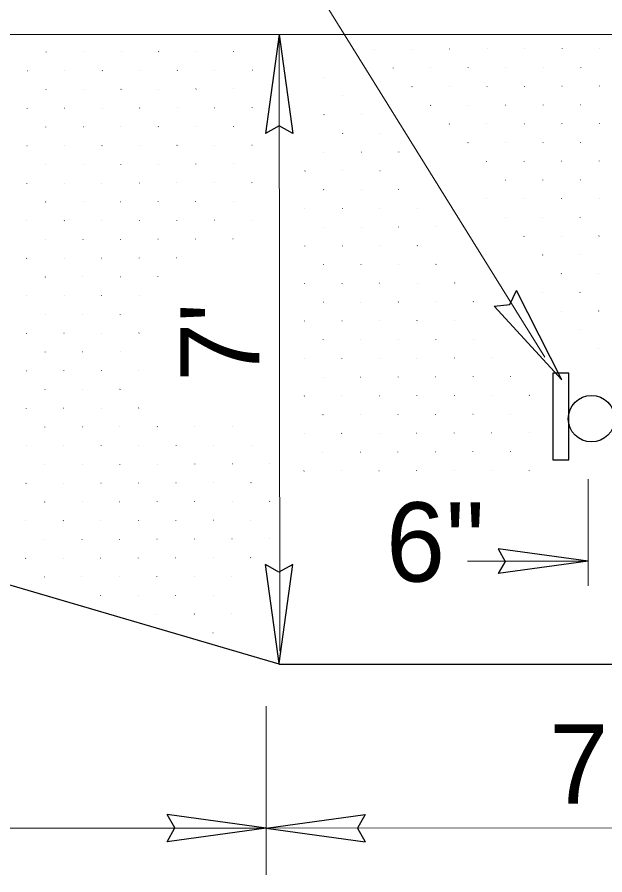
# Model space of a CAD drawing. Extents: x 569 to 948, y 15 to 283.
# Drawn here: x 656.07 to 666.09, y 215.28 to 229.9 of the extents above; entities that cross this region are included whole.
import ezdxf

# ---------------------------------------------------------------- set-up
doc = ezdxf.new("R2010")
doc.units = 0
doc.header["$LTSCALE"] = 0.54
doc.layers.add('1', color=7, linetype='Continuous', lineweight=13)
doc.layers.add('2', color=7, linetype='Continuous', lineweight=13)
doc.layers.add('60', color=7, linetype='Continuous')

msp = doc.modelspace()

# ---------------------------------------------------------------- linework, layer by layer
at = {"layer": '1', "lineweight": 25}
for q in [(664.271, 220.8333), (664.271, 220.4117)]:
    msp.add_line((665.8054, 220.6225), q, dxfattribs=at)
at = {"layer": '1'}
for points in [[(656.5664, 229.3023), (656.5643, 229.3003), (656.5664, 229.3023)], [(657.2056, 229.3045), (657.2035, 229.3023), (657.2056, 229.3045)], [(657.8448, 229.3065), (657.8427, 229.3045), (657.8448, 229.3065)], [(658.484, 229.3086), (658.4818, 229.3065), (658.484, 229.3086)], [(659.1231, 229.3107), (659.1211, 229.3086), (659.1231, 229.3107)], [(659.7623, 229.3128), (659.7603, 229.3107), (659.7623, 229.3128)], [(662.1646, 229.3496), (662.1624, 229.3476), (662.1646, 229.3496)], [(662.8037, 229.3517), (662.8017, 229.3496), (662.8037, 229.3517)], [(663.4428, 229.3538), (663.4408, 229.3517), (663.4428, 229.3538)], [(664.082, 229.3558), (664.08, 229.3538), (664.082, 229.3558)], [(664.7213, 229.3579), (664.7191, 229.3558), (664.7213, 229.3579)], [(665.3604, 229.36), (665.3583, 229.3579), (665.3604, 229.36)], [(665.9996, 229.3621), (665.9975, 229.36), (665.9996, 229.3621)], [(656.2458, 228.9818), (656.2437, 228.9797), (656.2458, 228.9818)], [(656.885, 228.9838), (656.8829, 228.9818), (656.885, 228.9838)], [(657.5241, 228.9859), (657.5221, 228.9838), (657.5241, 228.9859)], [(658.1633, 228.988), (658.1613, 228.9859), (658.1633, 228.988)], [(658.8025, 228.99), (658.8004, 228.988), (658.8025, 228.99)], [(659.4417, 228.9922), (659.4396, 228.99), (659.4417, 228.9922)], [(660.0808, 228.9943), (660.0788, 228.9922), (660.0808, 228.9943)], [(662.4831, 229.0311), (662.481, 229.029), (662.4831, 229.0311)], [(663.1223, 229.0331), (663.1203, 229.0311), (663.1223, 229.0331)], [(663.7614, 229.0353), (663.7593, 229.0331), (663.7614, 229.0353)], [(664.4006, 229.0373), (664.3985, 229.0353), (664.4006, 229.0373)], [(665.0398, 229.0393), (665.0377, 229.0373), (665.0398, 229.0393)], [(665.679, 229.0414), (665.6769, 229.0393), (665.679, 229.0414)], [(661.3043, 228.8736), (661.3023, 228.8716), (661.3043, 228.8736)], [(656.5643, 228.6632), (656.5623, 228.6612), (656.5643, 228.6632)], [(657.2035, 228.6653), (657.2015, 228.6632), (657.2035, 228.6653)], [(657.8427, 228.6674), (657.8407, 228.6653), (657.8427, 228.6674)], [(658.4818, 228.6694), (658.4798, 228.6674), (658.4818, 228.6694)], [(659.1211, 228.6715), (659.1189, 228.6694), (659.1211, 228.6715)], [(659.7603, 228.6736), (659.7582, 228.6715), (659.7603, 228.6736)], [(662.8017, 228.7125), (662.7995, 228.7104), (662.8017, 228.7125)], [(663.4408, 228.7146), (663.4388, 228.7125), (663.4408, 228.7146)], [(664.08, 228.7167), (664.0779, 228.7146), (664.08, 228.7167)], [(664.7191, 228.7188), (664.7171, 228.7167), (664.7191, 228.7188)], [(665.3583, 228.7208), (665.3563, 228.7188), (665.3583, 228.7208)], [(665.9975, 228.7229), (665.9954, 228.7208), (665.9975, 228.7229)], [(661.6228, 228.5551), (661.6208, 228.553), (661.6228, 228.5551)], [(658.8004, 228.3509), (658.7983, 228.3488), (658.8004, 228.3509)], [(659.4396, 228.3529), (659.4375, 228.3509), (659.4396, 228.3529)], [(660.0788, 228.3551), (660.0768, 228.3529), (660.0788, 228.3551)], [(663.1203, 228.3939), (663.1181, 228.3919), (663.1203, 228.3939)], [(663.7593, 228.396), (663.7573, 228.3939), (663.7593, 228.396)], [(664.3985, 228.3981), (664.3965, 228.396), (664.3985, 228.3981)], [(665.0377, 228.4002), (665.0357, 228.3981), (665.0377, 228.4002)], [(665.6769, 228.4023), (665.6748, 228.4002), (665.6769, 228.4023)], [(656.2437, 228.3426), (656.2417, 228.3406), (656.2437, 228.3426)], [(656.8829, 228.3447), (656.8808, 228.3426), (656.8829, 228.3447)], [(657.5221, 228.3468), (657.52, 228.3447), (657.5221, 228.3468)], [(658.1613, 228.3488), (658.1592, 228.3468), (658.1613, 228.3488)], [(661.3023, 228.2344), (661.3001, 228.2323), (661.3023, 228.2344)], [(661.9413, 228.2365), (661.9393, 228.2344), (661.9413, 228.2365)], [(663.4388, 228.0754), (663.4367, 228.0733), (663.4388, 228.0754)], [(664.0779, 228.0775), (664.0758, 228.0754), (664.0779, 228.0775)], [(664.7171, 228.0796), (664.715, 228.0775), (664.7171, 228.0796)], [(665.3563, 228.0816), (665.3542, 228.0796), (665.3563, 228.0816)], [(665.9954, 228.0837), (665.9933, 228.0816), (665.9954, 228.0837)], [(656.5623, 228.0241), (656.5602, 228.022), (656.5623, 228.0241)], [(657.2015, 228.0261), (657.1993, 228.0241), (657.2015, 228.0261)], [(657.8407, 228.0282), (657.8386, 228.0261), (657.8407, 228.0282)], [(658.4798, 228.0303), (658.4778, 228.0282), (658.4798, 228.0303)], [(659.1189, 228.0323), (659.1169, 228.0303), (659.1189, 228.0323)], [(659.7582, 228.0343), (659.7561, 228.0323), (659.7582, 228.0343)], [(661.6208, 227.9159), (661.6187, 227.9138), (661.6208, 227.9159)], [(662.2599, 227.9179), (662.2578, 227.9159), (662.2599, 227.9179)], [(656.2417, 227.7034), (656.2396, 227.7013), (656.2417, 227.7034)], [(656.8808, 227.7055), (656.8788, 227.7034), (656.8808, 227.7055)], [(657.52, 227.7075), (657.5179, 227.7055), (657.52, 227.7075)], [(658.1592, 227.7097), (658.1572, 227.7075), (658.1592, 227.7097)], [(658.7983, 227.7118), (658.7963, 227.7097), (658.7983, 227.7118)], [(659.4375, 227.7138), (659.4354, 227.7118), (659.4375, 227.7138)], [(660.0768, 227.7158), (660.0746, 227.7138), (660.0768, 227.7158)], [(663.7573, 227.7568), (663.7552, 227.7548), (663.7573, 227.7568)], [(664.3965, 227.7589), (664.3944, 227.7568), (664.3965, 227.7589)], [(665.0357, 227.761), (665.0336, 227.7589), (665.0357, 227.761)], [(665.6748, 227.7631), (665.6728, 227.761), (665.6748, 227.7631)], [(661.3001, 227.5953), (661.298, 227.5932), (661.3001, 227.5953)], [(661.9393, 227.5973), (661.9372, 227.5953), (661.9393, 227.5973)], [(662.5785, 227.5994), (662.5764, 227.5973), (662.5785, 227.5994)], [(656.5602, 227.3849), (656.5582, 227.3828), (656.5602, 227.3849)], [(657.1993, 227.3869), (657.1973, 227.3849), (657.1993, 227.3869)], [(657.8386, 227.389), (657.8364, 227.3869), (657.8386, 227.389)], [(658.4778, 227.3911), (658.4757, 227.389), (658.4778, 227.3911)], [(659.1169, 227.3932), (659.1148, 227.3911), (659.1169, 227.3932)], [(659.7561, 227.3953), (659.754, 227.3932), (659.7561, 227.3953)], [(664.0758, 227.4383), (664.0738, 227.4363), (664.0758, 227.4383)], [(664.715, 227.4404), (664.7129, 227.4383), (664.715, 227.4404)], [(665.3542, 227.4425), (665.3522, 227.4404), (665.3542, 227.4425)], [(665.9933, 227.4445), (665.9913, 227.4425), (665.9933, 227.4445)], [(660.9795, 227.2746), (660.9774, 227.2726), (660.9795, 227.2746)], [(661.6187, 227.2767), (661.6166, 227.2746), (661.6187, 227.2767)], [(662.2578, 227.2788), (662.2558, 227.2767), (662.2578, 227.2788)], [(656.2396, 227.0643), (656.2375, 227.0622), (656.2396, 227.0643)], [(656.8788, 227.0663), (656.8767, 227.0643), (656.8788, 227.0663)], [(657.5179, 227.0684), (657.5158, 227.0663), (657.5179, 227.0684)], [(658.1572, 227.0704), (658.155, 227.0684), (658.1572, 227.0704)], [(658.7963, 227.0726), (658.7943, 227.0704), (658.7963, 227.0726)], [(659.4354, 227.0746), (659.4334, 227.0726), (659.4354, 227.0746)], [(660.0746, 227.0767), (660.0726, 227.0746), (660.0746, 227.0767)], [(664.3944, 227.1198), (664.3923, 227.1177), (664.3944, 227.1198)], [(665.0336, 227.1218), (665.0315, 227.1198), (665.0336, 227.1218)], [(665.6728, 227.1239), (665.6707, 227.1218), (665.6728, 227.1239)], [(661.298, 226.9561), (661.296, 226.954), (661.298, 226.9561)], [(661.9372, 226.9581), (661.9352, 226.9561), (661.9372, 226.9581)], [(662.5764, 226.9603), (662.5743, 226.9581), (662.5764, 226.9603)], [(656.5582, 226.7457), (656.5561, 226.7436), (656.5582, 226.7457)], [(657.1973, 226.7478), (657.1953, 226.7457), (657.1973, 226.7478)], [(657.8364, 226.7498), (657.8344, 226.7478), (657.8364, 226.7498)], [(658.4757, 226.7519), (658.4736, 226.7498), (658.4757, 226.7519)], [(659.1148, 226.754), (659.1128, 226.7519), (659.1148, 226.754)], [(659.754, 226.7561), (659.7519, 226.754), (659.754, 226.7561)], [(664.0738, 226.7992), (664.0717, 226.7971), (664.0738, 226.7992)], [(664.7129, 226.8012), (664.7108, 226.7992), (664.7129, 226.8012)], [(665.3522, 226.8033), (665.35, 226.8012), (665.3522, 226.8033)], [(665.9913, 226.8053), (665.9893, 226.8033), (665.9913, 226.8053)], [(660.9774, 226.6355), (660.9754, 226.6334), (660.9774, 226.6355)], [(661.6166, 226.6375), (661.6145, 226.6355), (661.6166, 226.6375)], [(662.2558, 226.6396), (662.2537, 226.6375), (662.2558, 226.6396)], [(662.895, 226.6417), (662.8928, 226.6396), (662.895, 226.6417)], [(664.3923, 226.4806), (664.3903, 226.4785), (664.3923, 226.4806)], [(665.0315, 226.4826), (665.0294, 226.4806), (665.0315, 226.4826)], [(665.6707, 226.4848), (665.6686, 226.4826), (665.6707, 226.4848)], [(656.2375, 226.4251), (656.2354, 226.423), (656.2375, 226.4251)], [(656.8767, 226.4272), (656.8747, 226.4251), (656.8767, 226.4272)], [(657.5158, 226.4293), (657.5138, 226.4272), (657.5158, 226.4293)], [(658.155, 226.4313), (658.1529, 226.4293), (658.155, 226.4313)], [(658.7943, 226.4333), (658.7921, 226.4313), (658.7943, 226.4333)], [(659.4334, 226.4355), (659.4313, 226.4333), (659.4334, 226.4355)], [(660.0726, 226.4375), (660.0705, 226.4355), (660.0726, 226.4375)], [(661.296, 226.3169), (661.2939, 226.3148), (661.296, 226.3169)], [(661.9352, 226.3189), (661.9331, 226.3169), (661.9352, 226.3189)], [(662.5743, 226.321), (662.5723, 226.3189), (662.5743, 226.321)], [(663.2135, 226.3232), (663.2114, 226.321), (663.2135, 226.3232)], [(664.7108, 226.162), (664.7088, 226.16), (664.7108, 226.162)], [(665.35, 226.1641), (665.3479, 226.162), (665.35, 226.1641)], [(665.9893, 226.1662), (665.9871, 226.1641), (665.9893, 226.1662)], [(656.5561, 226.1065), (656.554, 226.1044), (656.5561, 226.1065)], [(657.1953, 226.1087), (657.1932, 226.1065), (657.1953, 226.1087)], [(657.8344, 226.1107), (657.8323, 226.1087), (657.8344, 226.1107)], [(658.4736, 226.1128), (658.4715, 226.1107), (658.4736, 226.1128)], [(659.1128, 226.1148), (659.1107, 226.1128), (659.1128, 226.1148)], [(659.7519, 226.1169), (659.7498, 226.1148), (659.7519, 226.1169)], [(660.9754, 225.9963), (660.9733, 225.9942), (660.9754, 225.9963)], [(661.6145, 225.9983), (661.6125, 225.9963), (661.6145, 225.9983)], [(662.2537, 226.0004), (662.2517, 225.9983), (662.2537, 226.0004)], [(662.8928, 226.0024), (662.8908, 226.0004), (662.8928, 226.0024)], [(656.2354, 225.7859), (656.2333, 225.7838), (656.2354, 225.7859)], [(656.8747, 225.7879), (656.8725, 225.7859), (656.8747, 225.7879)], [(657.5138, 225.7901), (657.5118, 225.7879), (657.5138, 225.7901)], [(658.1529, 225.7921), (658.1509, 225.7901), (658.1529, 225.7921)], [(658.7921, 225.7942), (658.7901, 225.7921), (658.7921, 225.7942)], [(665.0294, 225.8435), (665.0273, 225.8414), (665.0294, 225.8435)], [(665.6686, 225.8455), (665.6665, 225.8435), (665.6686, 225.8455)], [(661.2939, 225.6778), (661.2918, 225.6756), (661.2939, 225.6778)], [(661.9331, 225.6798), (661.9311, 225.6778), (661.9331, 225.6798)], [(662.5723, 225.6818), (662.5702, 225.6798), (662.5723, 225.6818)], [(663.2114, 225.6839), (663.2093, 225.6818), (663.2114, 225.6839)], [(656.554, 225.4673), (656.5519, 225.4653), (656.554, 225.4673)], [(657.1932, 225.4694), (657.1911, 225.4673), (657.1932, 225.4694)], [(657.8323, 225.4715), (657.8303, 225.4694), (657.8323, 225.4715)], [(658.4715, 225.4736), (658.4695, 225.4715), (658.4715, 225.4736)], [(665.3479, 225.5249), (665.3459, 225.5228), (665.3479, 225.5249)], [(665.9871, 225.527), (665.9851, 225.5249), (665.9871, 225.527)], [(660.9733, 225.3571), (660.9712, 225.355), (660.9733, 225.3571)], [(661.6125, 225.3592), (661.6103, 225.3571), (661.6125, 225.3592)], [(662.2517, 225.3613), (662.2496, 225.3592), (662.2517, 225.3613)], [(662.8908, 225.3633), (662.8888, 225.3613), (662.8908, 225.3633)], [(663.5299, 225.3654), (663.5279, 225.3633), (663.5299, 225.3654)], [(656.2333, 225.1468), (656.2313, 225.1447), (656.2333, 225.1468)], [(656.8725, 225.1488), (656.8705, 225.1468), (656.8725, 225.1488)], [(657.5118, 225.1508), (657.5096, 225.1488), (657.5118, 225.1508)], [(658.1509, 225.153), (658.1488, 225.1508), (658.1509, 225.153)], [(665.0273, 225.2043), (665.0253, 225.2023), (665.0273, 225.2043)], [(665.6665, 225.2063), (665.6644, 225.2043), (665.6665, 225.2063)], [(661.2918, 225.0385), (661.2898, 225.0365), (661.2918, 225.0385)], [(661.9311, 225.0407), (661.9289, 225.0385), (661.9311, 225.0407)], [(662.5702, 225.0427), (662.5682, 225.0407), (662.5702, 225.0427)], [(663.2093, 225.0448), (663.2073, 225.0427), (663.2093, 225.0448)], [(663.8485, 225.0468), (663.8464, 225.0448), (663.8485, 225.0468)], [(665.3459, 224.8858), (665.3438, 224.8838), (665.3459, 224.8858)], [(665.9851, 224.8878), (665.983, 224.8858), (665.9851, 224.8878)], [(656.5519, 224.8282), (656.5498, 224.8262), (656.5519, 224.8282)], [(657.1911, 224.8303), (657.189, 224.8282), (657.1911, 224.8303)], [(657.8303, 224.8323), (657.8282, 224.8303), (657.8303, 224.8323)], [(660.9712, 224.7179), (660.9692, 224.7158), (660.9712, 224.7179)], [(661.6103, 224.72), (661.6083, 224.7179), (661.6103, 224.72)], [(662.2496, 224.7221), (662.2475, 224.72), (662.2496, 224.7221)], [(662.8888, 224.7242), (662.8867, 224.7221), (662.8888, 224.7242)], [(663.5279, 224.7262), (663.5258, 224.7242), (663.5279, 224.7262)], [(665.6644, 224.5672), (665.6624, 224.5652), (665.6644, 224.5672)], [(656.2313, 224.5076), (656.2293, 224.5054), (656.2313, 224.5076)], [(656.8705, 224.5097), (656.8684, 224.5076), (656.8705, 224.5097)], [(657.5096, 224.5117), (657.5076, 224.5097), (657.5096, 224.5117)], [(658.1488, 224.5138), (658.1468, 224.5117), (658.1488, 224.5138)], [(662.5682, 224.4036), (662.566, 224.4014), (662.5682, 224.4036)], [(663.2073, 224.4056), (663.2053, 224.4036), (663.2073, 224.4056)], [(663.8464, 224.4077), (663.8444, 224.4056), (663.8464, 224.4077)], [(661.2898, 224.3993), (661.2877, 224.3973), (661.2898, 224.3993)], [(661.9289, 224.4014), (661.9268, 224.3993), (661.9289, 224.4014)], [(656.5498, 224.189), (656.5478, 224.1869), (656.5498, 224.189)], [(657.189, 224.1911), (657.187, 224.189), (657.189, 224.1911)], [(657.8282, 224.1932), (657.8262, 224.1911), (657.8282, 224.1932)], [(665.983, 224.2487), (665.981, 224.2466), (665.983, 224.2487)], [(660.9692, 224.0788), (660.9671, 224.0768), (660.9692, 224.0788)], [(661.6083, 224.0808), (661.6063, 224.0788), (661.6083, 224.0808)], [(662.2475, 224.0829), (662.2454, 224.0808), (662.2475, 224.0829)], [(662.8867, 224.085), (662.8846, 224.0829), (662.8867, 224.085)], [(663.5258, 224.087), (663.5238, 224.085), (663.5258, 224.087)], [(664.165, 224.0891), (664.163, 224.087), (664.165, 224.0891)], [(656.2293, 223.8683), (656.2272, 223.8663), (656.2293, 223.8683)], [(656.8684, 223.8705), (656.8663, 223.8683), (656.8684, 223.8705)], [(657.5076, 223.8725), (657.5055, 223.8705), (657.5076, 223.8725)], [(658.1468, 223.8746), (658.1447, 223.8725), (658.1468, 223.8746)], [(661.2877, 223.7602), (661.2857, 223.7582), (661.2877, 223.7602)], [(661.9268, 223.7623), (661.9248, 223.7602), (661.9268, 223.7623)], [(662.566, 223.7643), (662.564, 223.7623), (662.566, 223.7643)], [(663.2053, 223.7664), (663.2031, 223.7643), (663.2053, 223.7664)], [(663.8444, 223.7685), (663.8423, 223.7664), (663.8444, 223.7685)], [(664.4836, 223.7705), (664.4815, 223.7685), (664.4836, 223.7705)], [(656.5478, 223.5498), (656.5457, 223.5478), (656.5478, 223.5498)], [(657.187, 223.5519), (657.1849, 223.5498), (657.187, 223.5519)], [(657.8262, 223.554), (657.8241, 223.5519), (657.8262, 223.554)], [(660.9671, 223.4396), (660.965, 223.4375), (660.9671, 223.4396)], [(661.6063, 223.4417), (661.6042, 223.4396), (661.6063, 223.4417)], [(662.2454, 223.4437), (662.2433, 223.4417), (662.2454, 223.4437)], [(662.8846, 223.4458), (662.8825, 223.4437), (662.8846, 223.4458)], [(663.5238, 223.4479), (663.5217, 223.4458), (663.5238, 223.4479)], [(664.163, 223.4499), (664.1608, 223.4479), (664.163, 223.4499)], [(664.8021, 223.452), (664.8001, 223.4499), (664.8021, 223.452)], [(657.5055, 223.2333), (657.5034, 223.2313), (657.5055, 223.2333)], [(658.1447, 223.2354), (658.1427, 223.2333), (658.1447, 223.2354)], [(656.2272, 223.2292), (656.2251, 223.2272), (656.2272, 223.2292)], [(656.8663, 223.2313), (656.8643, 223.2292), (656.8663, 223.2313)], [(661.2857, 223.1211), (661.2835, 223.1189), (661.2857, 223.1211)], [(661.9248, 223.1231), (661.9228, 223.1211), (661.9248, 223.1231)], [(662.564, 223.1252), (662.5619, 223.1231), (662.564, 223.1252)], [(663.2031, 223.1273), (663.2011, 223.1252), (663.2031, 223.1273)], [(663.8423, 223.1293), (663.8403, 223.1273), (663.8423, 223.1293)], [(664.4815, 223.1314), (664.4794, 223.1293), (664.4815, 223.1314)], [(656.5457, 222.9107), (656.5437, 222.9086), (656.5457, 222.9107)], [(657.1849, 222.9127), (657.1828, 222.9107), (657.1849, 222.9127)], [(657.8241, 222.9148), (657.822, 222.9127), (657.8241, 222.9148)], [(658.4633, 222.9168), (658.4612, 222.9148), (658.4633, 222.9168)], [(659.1024, 222.9189), (659.1003, 222.9168), (659.1024, 222.9189)], [(659.7416, 222.921), (659.7395, 222.9189), (659.7416, 222.921)], [(660.965, 222.8004), (660.9629, 222.7983), (660.965, 222.8004)], [(661.6042, 222.8025), (661.6021, 222.8004), (661.6042, 222.8025)], [(662.2433, 222.8046), (662.2413, 222.8025), (662.2433, 222.8046)], [(662.8825, 222.8066), (662.8805, 222.8046), (662.8825, 222.8066)], [(663.5217, 222.8088), (663.5197, 222.8066), (663.5217, 222.8088)], [(664.1608, 222.8108), (664.1588, 222.8088), (664.1608, 222.8108)], [(664.8001, 222.8128), (664.7979, 222.8108), (664.8001, 222.8128)], [(656.2251, 222.59), (656.223, 222.588), (656.2251, 222.59)], [(656.8643, 222.5921), (656.8622, 222.59), (656.8643, 222.5921)], [(657.5034, 222.5942), (657.5013, 222.5921), (657.5034, 222.5942)], [(658.1427, 222.5963), (658.1405, 222.5942), (658.1427, 222.5963)], [(658.7818, 222.5983), (658.7798, 222.5963), (658.7818, 222.5983)], [(659.4209, 222.6003), (659.4189, 222.5983), (659.4209, 222.6003)], [(660.0601, 222.6025), (660.0581, 222.6003), (660.0601, 222.6025)], [(661.2835, 222.4819), (661.2815, 222.4798), (661.2835, 222.4819)], [(661.9228, 222.4839), (661.9207, 222.4819), (661.9228, 222.4839)], [(662.5619, 222.486), (662.5598, 222.4839), (662.5619, 222.486)], [(663.2011, 222.4881), (663.199, 222.486), (663.2011, 222.4881)], [(663.8403, 222.4902), (663.8382, 222.4881), (663.8403, 222.4902)], [(664.4794, 222.4923), (664.4773, 222.4902), (664.4794, 222.4923)], [(656.5437, 222.2715), (656.5416, 222.2694), (656.5437, 222.2715)], [(657.1828, 222.2735), (657.1808, 222.2715), (657.1828, 222.2735)], [(657.822, 222.2756), (657.8199, 222.2735), (657.822, 222.2756)], [(658.4612, 222.2778), (658.4591, 222.2756), (658.4612, 222.2778)], [(659.1003, 222.2798), (659.0983, 222.2778), (659.1003, 222.2798)], [(659.7395, 222.2818), (659.7374, 222.2798), (659.7395, 222.2818)], [(660.3787, 222.2839), (660.3766, 222.2818), (660.3787, 222.2839)], [(660.9629, 222.1613), (660.9609, 222.1592), (660.9629, 222.1613)], [(661.6021, 222.1633), (661.6, 222.1613), (661.6021, 222.1633)], [(662.2413, 222.1654), (662.2392, 222.1633), (662.2413, 222.1654)], [(662.8805, 222.1674), (662.8783, 222.1654), (662.8805, 222.1674)], [(663.5197, 222.1695), (663.5176, 222.1674), (663.5197, 222.1695)], [(664.1588, 222.1716), (664.1568, 222.1695), (664.1588, 222.1716)], [(664.7979, 222.1737), (664.7959, 222.1716), (664.7979, 222.1737)], [(656.223, 221.9509), (656.2209, 221.9488), (656.223, 221.9509)], [(656.8622, 221.9529), (656.8602, 221.9509), (656.8622, 221.9529)], [(657.5013, 221.955), (657.4993, 221.9529), (657.5013, 221.955)], [(658.1405, 221.9571), (658.1384, 221.955), (658.1405, 221.9571)], [(658.7798, 221.9592), (658.7776, 221.9571), (658.7798, 221.9592)], [(659.4189, 221.9612), (659.4168, 221.9592), (659.4189, 221.9612)], [(660.0581, 221.9633), (660.056, 221.9612), (660.0581, 221.9633)], [(656.5416, 221.6323), (656.5395, 221.6302), (656.5416, 221.6323)], [(657.1808, 221.6344), (657.1787, 221.6323), (657.1808, 221.6344)], [(657.8199, 221.6364), (657.8178, 221.6344), (657.8199, 221.6364)], [(658.4591, 221.6385), (658.457, 221.6364), (658.4591, 221.6385)], [(659.0983, 221.6406), (659.0962, 221.6385), (659.0983, 221.6406)], [(659.7374, 221.6427), (659.7354, 221.6406), (659.7374, 221.6427)], [(660.3766, 221.6447), (660.3746, 221.6427), (660.3766, 221.6447)], [(656.2209, 221.3117), (656.2188, 221.3096), (656.2209, 221.3117)], [(656.8602, 221.3138), (656.858, 221.3117), (656.8602, 221.3138)], [(657.4993, 221.3158), (657.4973, 221.3138), (657.4993, 221.3158)], [(658.1384, 221.3178), (658.1364, 221.3158), (658.1384, 221.3178)], [(658.7776, 221.32), (658.7756, 221.3178), (658.7776, 221.32)], [(659.4168, 221.3221), (659.4148, 221.32), (659.4168, 221.3221)], [(660.056, 221.3241), (660.0539, 221.3221), (660.056, 221.3241)], [(656.5395, 220.9931), (656.5374, 220.9911), (656.5395, 220.9931)], [(657.1787, 220.9953), (657.1766, 220.9931), (657.1787, 220.9953)], [(657.8178, 220.9973), (657.8158, 220.9953), (657.8178, 220.9973)], [(658.457, 220.9993), (658.4549, 220.9973), (658.457, 220.9993)], [(659.0962, 221.0014), (659.0941, 220.9993), (659.0962, 221.0014)], [(659.7354, 221.0035), (659.7333, 221.0014), (659.7354, 221.0035)], [(660.3746, 221.0056), (660.3725, 221.0035), (660.3746, 221.0056)], [(656.2188, 220.6725), (656.2168, 220.6704), (656.2188, 220.6725)], [(656.858, 220.6746), (656.856, 220.6725), (656.858, 220.6746)], [(657.4973, 220.6767), (657.4951, 220.6746), (657.4973, 220.6767)], [(658.1364, 220.6788), (658.1343, 220.6767), (658.1364, 220.6788)], [(658.7756, 220.6808), (658.7735, 220.6788), (658.7756, 220.6808)], [(659.4148, 220.6829), (659.4127, 220.6808), (659.4148, 220.6829)], [(660.0539, 220.6849), (660.0518, 220.6829), (660.0539, 220.6849)], [(656.5374, 220.3539), (656.5353, 220.3519), (656.5374, 220.3539)], [(657.1766, 220.356), (657.1745, 220.3539), (657.1766, 220.356)], [(657.8158, 220.3581), (657.8137, 220.356), (657.8158, 220.3581)], [(658.4549, 220.3602), (658.4529, 220.3581), (658.4549, 220.3602)], [(659.0941, 220.3623), (659.0921, 220.3602), (659.0941, 220.3623)], [(659.7333, 220.3643), (659.7313, 220.3623), (659.7333, 220.3643)], [(657.4951, 220.0375), (657.4931, 220.0354), (657.4951, 220.0375)], [(658.1343, 220.0396), (658.1323, 220.0375), (658.1343, 220.0396)], [(658.7735, 220.0416), (658.7715, 220.0396), (658.7735, 220.0416)], [(659.4127, 220.0437), (659.4106, 220.0416), (659.4127, 220.0437)], [(659.7313, 219.7251), (659.7292, 219.7231), (659.7313, 219.7251)], [(658.4529, 219.721), (658.4508, 219.719), (658.4529, 219.721)], [(659.0921, 219.7231), (659.09, 219.721), (659.0921, 219.7231)], [(659.4106, 219.4045), (659.4086, 219.4024), (659.4106, 219.4045)]]:
    msp.add_lwpolyline(points, dxfattribs=at)
at = {"layer": '1', "lineweight": 25}
msp.add_lwpolyline([(664.271, 220.8333), (664.3898, 220.6203), (664.271, 220.4117)], dxfattribs=at)
at = {"layer": '2', "lineweight": 25}
for p, q in [((620.2849, 229.5849), (779.4691, 229.6563)), ((660.5397, 218.8696), (624.1788, 229.5376)), ((660.5401, 229.6029), (660.3071, 227.9152)), ((660.5401, 229.6029), (660.7708, 227.9149)), ((665.3576, 223.717), (664.5823, 225.2341)), ((665.3576, 223.717), (664.2018, 224.9687)), ((660.5379, 218.8767), (660.305, 220.5643)), ((660.5379, 218.8767), (660.7688, 220.5646)), ((660.5397, 218.8696), (670.6089, 218.8696)), ((660.3157, 216.0738), (658.6278, 216.3057)), ((660.3163, 216.0721), (662.0042, 216.3043)), ((660.3157, 216.0738), (658.6278, 215.8418)), ((660.3163, 216.0721), (662.0043, 215.8405))]:
    msp.add_line(p, q, dxfattribs=at)
at = {"layer": '2'}
for p, q in [((660.5401, 229.6028), (660.5465, 219.0901)), ((665.8027, 222.0216), (665.8038, 220.2003)), ((665.8058, 220.6233), (663.746, 220.6233)), ((660.316, 218.1543), (660.316, 215.2769))]:
    msp.add_line(p, q, dxfattribs=at)
for points in [[(665.0658, 224.1008), (660.2083, 231.924), (649.5898, 231.9136)], [(678.8951, 216.0763), (660.316, 216.0729), (624.1388, 216.0729)]]:
    msp.add_lwpolyline(points, dxfattribs=at)
at = {"layer": '2', "lineweight": 25}
for points in [[(660.7708, 227.9149), (660.5367, 228.0457), (660.3071, 227.9152)], [(664.2018, 224.9687), (664.4687, 224.9957), (664.5823, 225.2341)], [(660.7688, 220.5646), (660.5346, 220.4339), (660.305, 220.5643)], [(658.6278, 215.8418), (658.7584, 216.0762), (658.6278, 216.3057)], [(662.0042, 216.3043), (661.8736, 216.07), (662.0043, 215.8405)]]:
    msp.add_lwpolyline(points, dxfattribs=at)
msp.add_lwpolyline([(665.1999, 222.3484), (665.4758, 222.3484), (665.4758, 223.8276), (665.1999, 223.8276)], close=True, dxfattribs=at)
msp.add_circle((665.86, 223.052), 0.3961, dxfattribs=at)

# ---------------------------------------------------------------- texts
at = {"layer": '60'}
msp.add_text("7'", height=1.351, rotation=90, dxfattribs=at).set_placement((660.2022, 223.6816))
for s, p in [("6''", (662.3597, 220.2761)), ("7'", (665.1421, 216.4922))]:
    msp.add_text(s, height=1.351, dxfattribs=at).set_placement(p)

doc.saveas('drawing.dxf')
